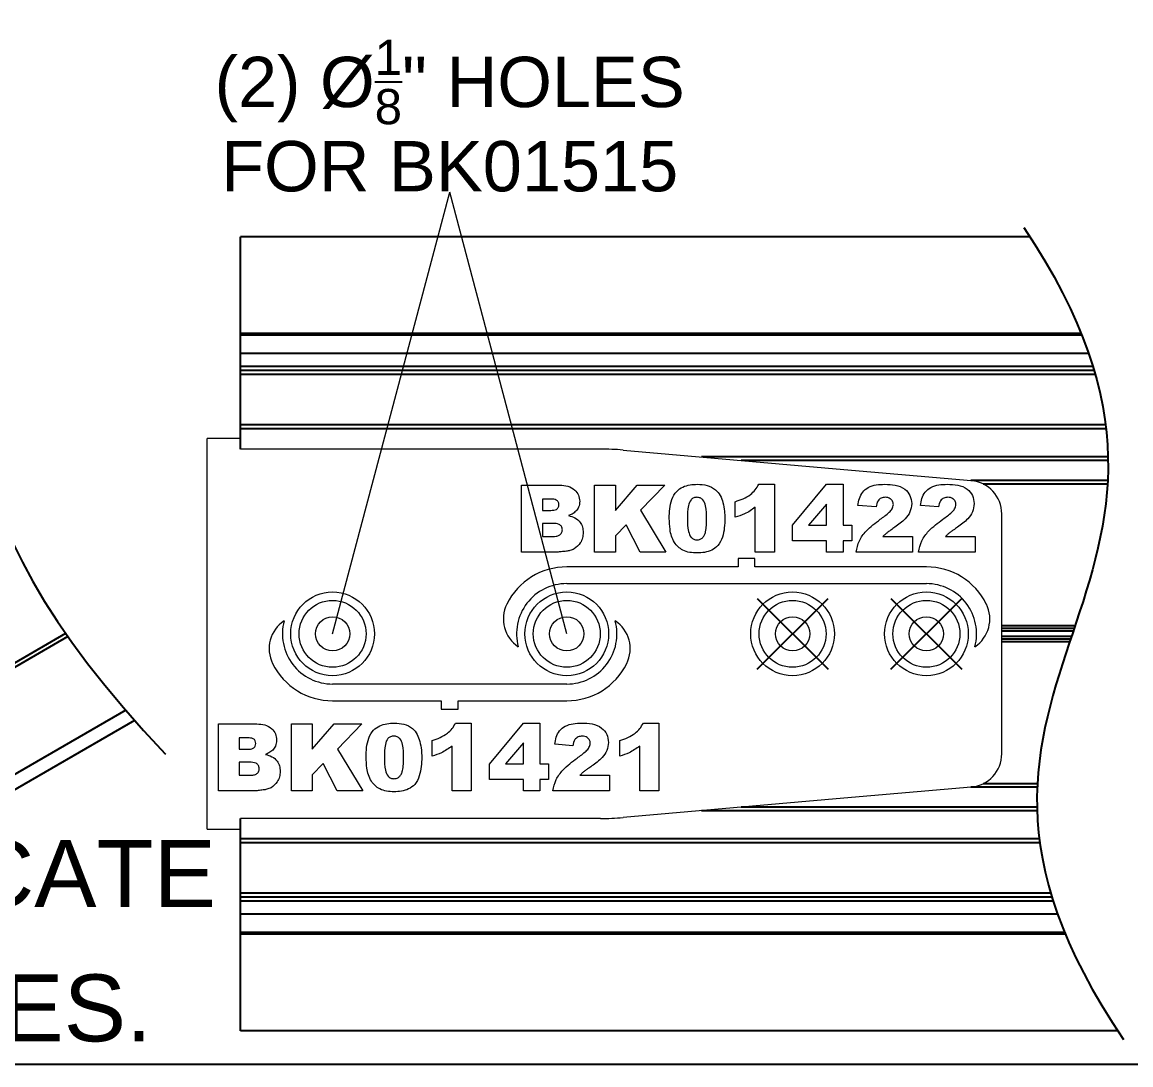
# Model space of a CAD drawing. Extents: x 0 to 11.6, y -12 to 0.
# Drawn here: x 3.904 to 8.046, y -12.038 to -8.144 of the extents above; entities that cross this region are included whole.
import ezdxf

# ---------------------------------------------------------------- set-up
doc = ezdxf.new("R2010")
doc.units = 0
doc.header["$LTSCALE"] = 0.5
doc.header["$MEASUREMENT"] = 0
for name, color, linetype in [('Dimension', 10, 'CONTINUOUS'), ('FAB DWG', 221, 'CONTINUOUS'), ('Housing', 150, 'CONTINUOUS')]:
    doc.layers.add(name, color=color, linetype=linetype)
doc.layers.add('Jig', color=41, linetype='CONTINUOUS', lineweight=13)
doc.layers.add('Text-Unprinted', color=131, linetype='CONTINUOUS', plot=False)
doc.styles.get("Standard").update_dxf_attribs({"font": 'arial.ttf'})

msp = doc.modelspace()

# ---------------------------------------------------------------- linework, layer by layer
at = {"layer": 'Dimension', "lineweight": 15, "ltscale": 0.5, "transparency": 16777216}
for p in [(5.0636, -10.4284), (5.9386, -10.4284)]:
    msp.add_line(p, (5.5011, -8.7784), dxfattribs=at)
at = {"layer": 'Dimension', "transparency": 16777216}
msp.add_open_spline([(2.6779, -6.7488), (3.9882, -7.289), (3.8715, -8.8141), (3.5346, -9.9254), (4.4394, -10.8779)], degree=3, knots=[0, 0, 0, 0, 1, 1.936571, 1.936571, 1.936571, 1.936571], dxfattribs=at)
msp.add_open_spline([(7.6463, -8.9106), (8.1027, -9.5922), (7.8325, -10.427), (7.5487, -11.2505), (8.0187, -11.9435)], degree=3, dxfattribs=at)
at = {"layer": 'FAB DWG', "ltscale": 0.5, "transparency": 16777216}
for p, q in [((6.6497, -10.2959), (6.9149, -10.561)), ((6.6497, -10.561), (6.9149, -10.2959)), ((7.1497, -10.2959), (7.4149, -10.561)), ((7.1497, -10.561), (7.4149, -10.2959))]:
    msp.add_line(p, q, dxfattribs=at)
at = {"layer": 'Housing', "transparency": 16777216}
for p, q in [((7.669, -8.945), (4.7198, -8.945)), ((4.7198, -9.7384), (4.7198, -8.945)), ((7.8605, -9.3064), (4.7198, -9.3064)), ((7.8633, -9.3133), (4.7198, -9.3133)), ((7.8885, -9.381), (4.7198, -9.381)), ((7.9044, -9.43), (4.7198, -9.43)), ((7.9089, -9.445), (4.7198, -9.445)), ((7.9133, -9.46), (4.7198, -9.46)), ((7.9518, -9.648), (4.7198, -9.648)), ((7.9536, -9.663), (4.7198, -9.663)), ((7.9608, -9.7678), (6.4416, -9.7678)), ((7.961, -9.7808), (6.5901, -9.7808)), ((7.9597, -9.8558), (7.448, -9.8558)), ((7.959, -9.8688), (7.4947, -9.8688)), ((4.0662, -10.4272), (2.8737, -11.1156)), ((7.8374, -10.3991), (7.5636, -10.3991)), ((7.8342, -10.4088), (7.5636, -10.4088)), ((7.8309, -10.4188), (7.5636, -10.4188)), ((7.8244, -10.4381), (7.5636, -10.4381)), ((4.0743, -10.4388), (2.902, -11.1156)), ((7.8211, -10.4481), (7.5636, -10.4481)), ((7.8179, -10.4577), (7.5636, -10.4577)), ((4.2906, -10.714), (3.595, -11.1156)), ((4.3238, -10.752), (3.694, -11.1156)), ((7.6964, -11.001), (7.448, -11.001)), ((7.697, -10.9881), (7.4947, -10.9881)), ((7.696, -11.0891), (6.4416, -11.0891)), ((7.6956, -11.0761), (6.5901, -11.0761)), ((4.7198, -11.9118), (4.7198, -11.1184)), ((7.7042, -11.1938), (4.7198, -11.1938)), ((7.7061, -11.2088), (4.7198, -11.2088)), ((7.7468, -11.3968), (4.7198, -11.3968)), ((7.7513, -11.4118), (4.7198, -11.4118)), ((7.756, -11.4268), (4.7198, -11.4268)), ((7.7726, -11.4758), (4.7198, -11.4758)), ((7.7987, -11.5436), (4.7198, -11.5436)), ((7.8015, -11.5505), (4.7198, -11.5505)), ((7.9975, -11.9118), (4.7198, -11.9118))]:
    msp.add_line(p, q, dxfattribs=at)
at = {"layer": 'Jig', "transparency": 16777216}
for p, q in [((4.7198, -9.6984), (4.5948, -9.6984)), ((4.5948, -11.1584), (4.5948, -9.6984)), ((6.0641, -9.7384), (4.7198, -9.7384)), ((6.1492, -9.7422), (6.9739, -9.8143)), ((6.9739, -9.8143), (7.4494, -9.856)), ((5.7695, -9.8731), (5.9128, -9.8731)), ((5.7695, -10.1231), (5.7695, -9.8731)), ((6.0422, -9.8731), (6.1202, -9.8731)), ((6.0422, -10.1231), (6.0422, -9.8731)), ((6.1202, -9.9675), (6.2017, -9.8731)), ((6.1202, -9.8731), (6.1202, -9.9675)), ((6.2017, -9.8731), (6.3052, -9.8731)), ((6.3052, -9.8731), (6.2139, -9.9666)), ((6.6559, -9.8698), (6.7143, -9.8698)), ((6.7143, -9.8698), (6.7143, -10.1231)), ((6.7825, -10.0228), (6.9091, -9.8698)), ((6.9091, -9.8698), (6.9708, -9.8698)), ((6.9708, -9.8698), (6.9708, -10.0224)), ((5.8794, -9.925), (5.8474, -9.925)), ((5.8474, -9.925), (5.8474, -9.9672)), ((6.5682, -9.9932), (6.5682, -9.9348)), ((5.8474, -9.9672), (5.8789, -9.9672)), ((6.2139, -9.9666), (6.3085, -10.1231)), ((6.6429, -10.1231), (6.6429, -9.9559)), ((6.9091, -9.9439), (6.8424, -10.0224)), ((6.9091, -10.0224), (6.9091, -9.9439)), ((7.0942, -9.9542), (7.026, -9.9489)), ((7.328, -9.9542), (7.2598, -9.9489)), ((7.5636, -10.8764), (7.5636, -9.9805)), ((5.8474, -10.0159), (5.8474, -10.0646)), ((5.8861, -10.0159), (5.8474, -10.0159)), ((6.1611, -10.0208), (6.1202, -10.0627)), ((6.2133, -10.1231), (6.1611, -10.0208)), ((6.7825, -10.0809), (6.7825, -10.0228)), ((6.8424, -10.0224), (6.9091, -10.0224)), ((6.9708, -10.0224), (7.0033, -10.0224)), ((7.0033, -10.0224), (7.0033, -10.0809)), ((5.8474, -10.0646), (5.8863, -10.0646)), ((6.1202, -10.0627), (6.1202, -10.1231)), ((7.12, -10.0646), (7.2306, -10.0646)), ((7.2306, -10.0646), (7.2306, -10.1231)), ((7.3537, -10.0646), (7.4643, -10.0646)), ((7.4643, -10.0646), (7.4643, -10.1231)), ((6.9091, -10.0809), (6.7825, -10.0809)), ((6.9091, -10.1231), (6.9091, -10.0809)), ((6.9708, -10.0809), (6.9708, -10.1231)), ((7.0033, -10.0809), (6.9708, -10.0809)), ((5.9025, -10.1231), (5.7695, -10.1231)), ((6.1202, -10.1231), (6.0422, -10.1231)), ((6.3085, -10.1231), (6.2133, -10.1231)), ((6.6417, -10.1472), (6.5792, -10.1472)), ((6.5792, -10.1472), (6.5792, -10.1784)), ((6.6417, -10.1784), (6.6417, -10.1472)), ((6.7143, -10.1231), (6.6429, -10.1231)), ((6.9708, -10.1231), (6.9091, -10.1231)), ((7.2306, -10.1231), (7.0195, -10.1231)), ((7.4643, -10.1231), (7.2533, -10.1231)), ((6.5792, -10.1784), (5.9386, -10.1784)), ((7.2823, -10.1784), (6.6417, -10.1784)), ((5.9386, -10.2409), (7.2823, -10.2409)), ((5.9386, -10.6159), (5.0636, -10.6159)), ((5.0636, -10.6784), (5.4698, -10.6784)), ((5.4698, -10.6784), (5.4698, -10.7097)), ((5.5323, -10.7097), (5.5323, -10.6784)), ((5.5323, -10.6784), (5.9386, -10.6784)), ((5.4698, -10.7097), (5.5323, -10.7097)), ((4.637, -10.765), (4.7803, -10.765)), ((4.637, -11.015), (4.637, -10.765)), ((4.9097, -10.765), (4.9877, -10.765)), ((4.9097, -11.015), (4.9097, -10.765)), ((4.9877, -10.8595), (5.0692, -10.765)), ((4.9877, -10.765), (4.9877, -10.8595)), ((5.0692, -10.765), (5.1727, -10.765)), ((5.1727, -10.765), (5.0814, -10.8586)), ((5.5234, -10.7618), (5.5818, -10.7618)), ((5.5818, -10.7618), (5.5818, -11.015)), ((5.65, -10.9147), (5.7766, -10.7618)), ((5.7766, -10.7618), (5.8383, -10.7618)), ((5.8383, -10.7618), (5.8383, -10.9144)), ((6.2247, -10.7618), (6.2831, -10.7618)), ((6.2831, -10.7618), (6.2831, -11.015)), ((4.7149, -10.817), (4.7149, -10.8592)), ((4.7469, -10.817), (4.7149, -10.817)), ((5.4357, -10.8852), (5.4357, -10.8267)), ((5.5104, -11.015), (5.5104, -10.8479)), ((5.7766, -10.8358), (5.7099, -10.9144)), ((5.7766, -10.9144), (5.7766, -10.8358)), ((5.9617, -10.8462), (5.8935, -10.8409)), ((6.137, -10.8852), (6.137, -10.8267)), ((6.2117, -11.015), (6.2117, -10.8479)), ((4.7149, -10.8592), (4.7464, -10.8592)), ((5.0814, -10.8586), (5.176, -11.015)), ((4.7536, -10.9079), (4.7149, -10.9079)), ((4.7149, -10.9079), (4.7149, -10.9566)), ((5.0285, -10.9128), (4.9877, -10.9546)), ((5.0808, -11.015), (5.0285, -10.9128)), ((5.65, -10.9728), (5.65, -10.9147)), ((5.7099, -10.9144), (5.7766, -10.9144)), ((5.8383, -10.9144), (5.8708, -10.9144)), ((5.8708, -10.9144), (5.8708, -10.9728)), ((4.7149, -10.9566), (4.7538, -10.9566)), ((4.9877, -10.9546), (4.9877, -11.015)), ((5.7766, -10.9728), (5.65, -10.9728)), ((5.7766, -11.015), (5.7766, -10.9728)), ((5.8708, -10.9728), (5.8383, -10.9728)), ((5.8383, -10.9728), (5.8383, -11.015)), ((5.9875, -10.9566), (6.0981, -10.9566)), ((6.0981, -10.9566), (6.0981, -11.015)), ((4.77, -11.015), (4.637, -11.015)), ((4.9877, -11.015), (4.9097, -11.015)), ((5.176, -11.015), (5.0808, -11.015)), ((5.5818, -11.015), (5.5104, -11.015)), ((5.8383, -11.015), (5.7766, -11.015)), ((6.0981, -11.015), (5.887, -11.015)), ((6.2831, -11.015), (6.2117, -11.015)), ((7.4494, -11.0009), (6.9739, -11.0425)), ((6.9739, -11.0425), (6.1492, -11.1147)), ((6.0641, -11.1184), (4.7198, -11.1184)), ((4.5948, -11.1584), (4.7198, -11.1584))]:
    msp.add_line(p, q, dxfattribs=at)
for centre, radius in [((5.0636, -10.4284), 0.1563), ((5.9386, -10.4284), 0.1563), ((6.7823, -10.4284), 0.1563), ((7.2823, -10.4284), 0.1563), ((5.0636, -10.4284), 0.125), ((5.9386, -10.4284), 0.125), ((6.7823, -10.4284), 0.125), ((7.2823, -10.4284), 0.125), ((5.0636, -10.4284), 0.064), ((5.9386, -10.4284), 0.064), ((6.7823, -10.4284), 0.064), ((7.2823, -10.4284), 0.064)]:
    msp.add_circle(centre, radius, dxfattribs=at)
for centre, radius, start, end in [((7.4386, -9.9805), 0.125, 0, 85), ((5.9386, -10.4284), 0.25, 90, 153.5904), ((7.2823, -10.4284), 0.25, 26.4096, 90), ((5.9386, -10.4284), 0.1875, 90, 195), ((7.2823, -10.4284), 0.1875, 345, 90), ((5.8266, -10.3728), 0.125, 153.5904, 236.4096), ((7.3943, -10.3728), 0.125, 303.5904, 26.4096), ((4.9516, -10.484), 0.125, 123.5904, 206.4096), ((5.0636, -10.4284), 0.1875, 165, 270), ((5.9386, -10.4284), 0.1875, 270, 15), ((6.0505, -10.484), 0.125, 333.5904, 56.4096), ((5.0636, -10.4284), 0.25, 206.4096, 270), ((5.9386, -10.4284), 0.25, 270, 333.5904), ((7.4386, -10.8764), 0.125, 275, 0)]:
    msp.add_arc(centre, radius, start, end, dxfattribs=at)
for centre, major_axis, start_param, end_param in [((6.1383, -9.8667), (-0.3526, 0.0308), 4.712389, 4.955215), ((6.1383, -10.9901), (0.3526, 0.0308), 4.469563, 4.712389)]:
    msp.add_ellipse(centre, major_axis=major_axis, ratio=0.353184, start_param=start_param, end_param=end_param, dxfattribs=at)
for points, knots in [([(5.9128, -9.8731), (5.9229, -9.8736), (5.9431, -9.8747), (5.9685, -9.8883), (5.9845, -9.9097), (5.9862, -9.9256), (5.9871, -9.9335)], [0, 0, 0, 0, 0.280855, 0.560066, 0.780046, 1, 1, 1, 1]), ([(6.3215, -9.9971), (6.3218, -9.9852), (6.3224, -9.9613), (6.3294, -9.9262), (6.3458, -9.8962), (6.3718, -9.8789), (6.399, -9.8709), (6.4177, -9.8702), (6.4271, -9.8698)], [0, 0, 0, 0, 0.187159, 0.374064, 0.55982, 0.706251, 0.853001, 1, 1, 1, 1]), ([(6.4271, -9.8698), (6.4391, -9.8703), (6.4631, -9.8713), (6.4937, -9.8871), (6.5137, -9.9113), (6.5193, -9.9293), (6.5222, -9.9384)], [0, 0, 0, 0, 0.280493, 0.559597, 0.779659, 1, 1, 1, 1]), ([(6.5682, -9.9348), (6.5782, -9.9314), (6.5981, -9.9248), (6.6237, -9.9102), (6.6435, -9.8913), (6.6517, -9.877), (6.6559, -9.8698)], [0, 0, 0, 0, 0.280255, 0.560054, 0.780036, 1, 1, 1, 1]), ([(7.026, -9.9489), (7.0276, -9.9401), (7.0307, -9.9224), (7.0428, -9.8977), (7.0655, -9.8793), (7.095, -9.8707), (7.1161, -9.8701), (7.1267, -9.8698)], [0, 0, 0, 0, 0.187089, 0.373446, 0.559765, 0.779429, 1, 1, 1, 1]), ([(7.1267, -9.8698), (7.1398, -9.8701), (7.1659, -9.8707), (7.2009, -9.8841), (7.2235, -9.9111), (7.226, -9.9317), (7.2273, -9.942)], [0, 0, 0, 0, 0.281517, 0.560668, 0.780351, 1, 1, 1, 1]), ([(7.2598, -9.9489), (7.2613, -9.9401), (7.2644, -9.9224), (7.2766, -9.8977), (7.2993, -9.8793), (7.3287, -9.8707), (7.3498, -9.8701), (7.3604, -9.8698)], [0, 0, 0, 0, 0.1870894, 0.3734458, 0.5597646, 0.7794294, 1, 1, 1, 1]), ([(7.3604, -9.8698), (7.3735, -9.8701), (7.3996, -9.8707), (7.4346, -9.8841), (7.4572, -9.9111), (7.4598, -9.9317), (7.4611, -9.942)], [0, 0, 0, 0, 0.281517, 0.560668, 0.780351, 1, 1, 1, 1]), ([(5.9091, -9.9457), (5.9087, -9.9422), (5.9082, -9.937), (5.9039, -9.9314), (5.8954, -9.9254), (5.8865, -9.9252), (5.8794, -9.925)], [0, 0, 0, 0, 0.24937, 0.374958, 0.500628, 1, 1, 1, 1]), ([(5.9871, -9.9335), (5.9863, -9.9412), (5.985, -9.9549), (5.9766, -9.9656), (5.9728, -9.9704)], [0, 0, 0, 0, 0.559379, 1, 1, 1, 1]), ([(6.4247, -9.9185), (6.4206, -9.9189), (6.4125, -9.9196), (6.3989, -9.9296), (6.39, -9.9577), (6.3898, -9.9818), (6.3896, -9.9978)], [0, 0, 0, 0, 0.124956, 0.249616, 0.49815, 1, 1, 1, 1]), ([(6.4611, -9.9997), (6.461, -9.9831), (6.4609, -9.9584), (6.4511, -9.9299), (6.4372, -9.9197), (6.4289, -9.9189), (6.4247, -9.9185)], [0, 0, 0, 0, 0.5018497, 0.750295, 0.8750626, 1, 1, 1, 1]), ([(6.5222, -9.9384), (6.5245, -9.9491), (6.5286, -9.9681), (6.529, -9.9876), (6.5293, -9.9962)], [0, 0, 0, 0, 0.559917, 1, 1, 1, 1]), ([(7.1284, -9.9185), (7.1232, -9.919), (7.1129, -9.9199), (7.0981, -9.9329), (7.0957, -9.9461), (7.0942, -9.9542)], [0, 0, 0, 0, 0.280648, 0.559426, 1, 1, 1, 1]), ([(7.1591, -9.9454), (7.1585, -9.9412), (7.1572, -9.9327), (7.1484, -9.9239), (7.1385, -9.9192), (7.1318, -9.9188), (7.1284, -9.9185)], [0, 0, 0, 0, 0.278882, 0.558608, 0.779176, 1, 1, 1, 1]), ([(7.3622, -9.9185), (7.357, -9.919), (7.3467, -9.9199), (7.3319, -9.9329), (7.3295, -9.9461), (7.328, -9.9542)], [0, 0, 0, 0, 0.2806478, 0.5594256, 1, 1, 1, 1]), ([(7.3929, -9.9454), (7.3923, -9.9412), (7.391, -9.9327), (7.3822, -9.9239), (7.3722, -9.9192), (7.3656, -9.9188), (7.3622, -9.9185)], [0, 0, 0, 0, 0.278882, 0.558608, 0.779176, 1, 1, 1, 1]), ([(5.8789, -9.9672), (5.8863, -9.9671), (5.8955, -9.967), (5.9041, -9.9606), (5.9083, -9.9547), (5.9088, -9.9493), (5.9091, -9.9457)], [0, 0, 0, 0, 0.499034, 0.624473, 0.750181, 1, 1, 1, 1]), ([(5.9728, -9.9704), (5.9682, -9.9743), (5.9599, -9.9814), (5.9496, -9.985), (5.9451, -9.9866)], [0, 0, 0, 0, 0.559166, 1, 1, 1, 1]), ([(6.6429, -9.9559), (6.6299, -9.9649), (6.6068, -9.9809), (6.58, -9.9894), (6.5682, -9.9932)], [0, 0, 0, 0, 0.559663, 1, 1, 1, 1]), ([(7.1099, -10.0007), (7.1213, -9.9924), (7.1373, -9.9807), (7.1554, -9.962), (7.1579, -9.9509), (7.1591, -9.9454)], [0, 0, 0, 0, 0.5616127, 0.7817748, 1, 1, 1, 1]), ([(7.2273, -9.942), (7.226, -9.9525), (7.2233, -9.9736), (7.2002, -10.0046), (7.1783, -10.0204), (7.1649, -10.0301)], [0, 0, 0, 0, 0.279129, 0.558974, 1, 1, 1, 1]), ([(7.3436, -10.0007), (7.3551, -9.9924), (7.371, -9.9807), (7.3892, -9.962), (7.3917, -9.9509), (7.3929, -9.9454)], [0, 0, 0, 0, 0.561613, 0.781775, 1, 1, 1, 1]), ([(7.4611, -9.942), (7.4597, -9.9525), (7.457, -9.9736), (7.4339, -10.0046), (7.4121, -10.0204), (7.3987, -10.0301)], [0, 0, 0, 0, 0.279129, 0.558974, 1, 1, 1, 1]), ([(5.9221, -10.0395), (5.9216, -10.0354), (5.9207, -10.0292), (5.9153, -10.023), (5.905, -10.0163), (5.8945, -10.0161), (5.8861, -10.0159)], [0, 0, 0, 0, 0.248884, 0.374616, 0.500146, 1, 1, 1, 1]), ([(5.9451, -9.9866), (5.9534, -9.989), (5.9699, -9.9938), (5.9889, -10.0095), (5.9987, -10.0299), (5.9996, -10.0434), (6, -10.0501)], [0, 0, 0, 0, 0.280595, 0.559686, 0.779638, 1, 1, 1, 1]), ([(6.3409, -10.0871), (6.337, -10.0793), (6.3291, -10.0637), (6.3229, -10.033), (6.322, -10.0107), (6.3215, -9.9971)], [0, 0, 0, 0, 0.279562, 0.55977, 1, 1, 1, 1]), ([(6.3896, -9.9978), (6.3897, -10.014), (6.3899, -10.0382), (6.3998, -10.0658), (6.4129, -10.0764), (6.421, -10.0772), (6.4251, -10.0776)], [0, 0, 0, 0, 0.501702, 0.750445, 0.875181, 1, 1, 1, 1]), ([(6.4251, -10.0776), (6.4291, -10.0772), (6.4372, -10.0764), (6.4473, -10.0692), (6.4538, -10.0589), (6.4587, -10.0436), (6.4608, -10.0236), (6.461, -10.0076), (6.4611, -9.9997)], [0, 0, 0, 0, 0.124659, 0.249233, 0.374094, 0.499229, 0.749482, 1, 1, 1, 1]), ([(6.5293, -9.9962), (6.5289, -10.0082), (6.5283, -10.0322), (6.5214, -10.0676), (6.5065, -10.0985), (6.481, -10.1173), (6.4535, -10.1252), (6.4346, -10.126), (6.4252, -10.1263)], [0, 0, 0, 0, 0.187118, 0.374036, 0.560182, 0.706372, 0.853045, 1, 1, 1, 1]), ([(7.0195, -10.1231), (7.0226, -10.1087), (7.0289, -10.0798), (7.0611, -10.037), (7.0914, -10.0145), (7.1099, -10.0007)], [0, 0, 0, 0, 0.279558, 0.55925, 1, 1, 1, 1]), ([(7.2533, -10.1231), (7.2564, -10.1087), (7.2626, -10.0798), (7.2949, -10.037), (7.3251, -10.0145), (7.3436, -10.0007)], [0, 0, 0, 0, 0.279558, 0.55925, 1, 1, 1, 1]), ([(5.8863, -10.0646), (5.8904, -10.0645), (5.8987, -10.0642), (5.909, -10.0617), (5.9157, -10.0567), (5.9209, -10.05), (5.9216, -10.0437), (5.9221, -10.0395)], [0, 0, 0, 0, 0.250775, 0.500597, 0.625836, 0.751168, 1, 1, 1, 1]), ([(6, -10.0501), (5.9996, -10.0569), (5.9986, -10.0705), (5.9887, -10.0934), (5.9748, -10.1045), (5.9664, -10.1112)], [0, 0, 0, 0, 0.280872, 0.561572, 1, 1, 1, 1]), ([(7.1649, -10.0301), (7.1596, -10.0337), (7.1508, -10.0396), (7.1387, -10.0481), (7.1291, -10.0561), (7.123, -10.0618), (7.12, -10.0646)], [0, 0, 0, 0, 0.3400423, 0.5600456, 0.7799907, 1, 1, 1, 1]), ([(7.3987, -10.0301), (7.3933, -10.0337), (7.3846, -10.0396), (7.3725, -10.0481), (7.3628, -10.0561), (7.3568, -10.0618), (7.3537, -10.0646)], [0, 0, 0, 0, 0.340042, 0.560046, 0.779991, 1, 1, 1, 1]), ([(6.4252, -10.1263), (6.4161, -10.126), (6.3979, -10.1254), (6.3734, -10.1178), (6.3539, -10.1042), (6.3452, -10.0928), (6.3409, -10.0871)], [0, 0, 0, 0, 0.280311, 0.559889, 0.779921, 1, 1, 1, 1]), ([(5.9371, -10.1196), (5.9307, -10.1205), (5.9192, -10.1221), (5.9076, -10.1228), (5.9025, -10.1231)], [0, 0, 0, 0, 0.560095, 1, 1, 1, 1]), ([(5.9664, -10.1112), (5.9611, -10.1134), (5.9517, -10.1175), (5.9416, -10.119), (5.9371, -10.1196)], [0, 0, 0, 0, 0.559347, 1, 1, 1, 1]), ([(4.7803, -10.765), (4.7904, -10.7656), (4.8105, -10.7666), (4.836, -10.7803), (4.852, -10.8017), (4.8537, -10.8175), (4.8545, -10.8255)], [0, 0, 0, 0, 0.280855, 0.560066, 0.780046, 1, 1, 1, 1]), ([(5.189, -10.889), (5.1893, -10.8771), (5.1899, -10.8533), (5.1969, -10.8182), (5.2132, -10.7881), (5.2393, -10.7709), (5.2665, -10.7629), (5.2852, -10.7622), (5.2946, -10.7618)], [0, 0, 0, 0, 0.187159, 0.374064, 0.55982, 0.706251, 0.853001, 1, 1, 1, 1]), ([(5.2946, -10.7618), (5.3066, -10.7623), (5.3306, -10.7632), (5.3612, -10.779), (5.3812, -10.8033), (5.3868, -10.8213), (5.3896, -10.8303)], [0, 0, 0, 0, 0.280493, 0.559597, 0.779659, 1, 1, 1, 1]), ([(5.4357, -10.8267), (5.4457, -10.8234), (5.4656, -10.8168), (5.4912, -10.8021), (5.511, -10.7833), (5.5192, -10.769), (5.5234, -10.7618)], [0, 0, 0, 0, 0.280255, 0.560054, 0.780036, 1, 1, 1, 1]), ([(5.8935, -10.8409), (5.8951, -10.832), (5.8981, -10.8144), (5.9103, -10.7897), (5.933, -10.7713), (5.9624, -10.7627), (5.9836, -10.7621), (5.9942, -10.7618)], [0, 0, 0, 0, 0.1870894, 0.3734458, 0.5597646, 0.7794294, 1, 1, 1, 1]), ([(5.9942, -10.7618), (6.0073, -10.7621), (6.0333, -10.7627), (6.0684, -10.7761), (6.091, -10.8031), (6.0935, -10.8236), (6.0948, -10.8339)], [0, 0, 0, 0, 0.281517, 0.560668, 0.780351, 1, 1, 1, 1]), ([(6.137, -10.8267), (6.147, -10.8234), (6.1669, -10.8168), (6.1925, -10.8021), (6.2123, -10.7833), (6.2205, -10.769), (6.2247, -10.7618)], [0, 0, 0, 0, 0.2802552, 0.5600542, 0.7800357, 1, 1, 1, 1]), ([(5.2922, -10.8105), (5.2881, -10.8108), (5.28, -10.8116), (5.2664, -10.8216), (5.2575, -10.8497), (5.2573, -10.8737), (5.2571, -10.8898)], [0, 0, 0, 0, 0.1249555, 0.2496157, 0.4981498, 1, 1, 1, 1]), ([(5.3286, -10.8916), (5.3285, -10.8751), (5.3284, -10.8504), (5.3186, -10.8219), (5.3047, -10.8116), (5.2964, -10.8109), (5.2922, -10.8105)], [0, 0, 0, 0, 0.5018497, 0.750295, 0.8750626, 1, 1, 1, 1]), ([(5.9959, -10.8105), (5.9907, -10.811), (5.9804, -10.8119), (5.9656, -10.8248), (5.9632, -10.8381), (5.9617, -10.8462)], [0, 0, 0, 0, 0.280648, 0.559426, 1, 1, 1, 1]), ([(6.0266, -10.8374), (6.026, -10.8331), (6.0247, -10.8246), (6.0159, -10.8159), (6.006, -10.8111), (5.9993, -10.8107), (5.9959, -10.8105)], [0, 0, 0, 0, 0.278882, 0.558608, 0.779176, 1, 1, 1, 1]), ([(4.7464, -10.8592), (4.7538, -10.8591), (4.763, -10.8589), (4.7716, -10.8525), (4.7758, -10.8466), (4.7763, -10.8412), (4.7766, -10.8376)], [0, 0, 0, 0, 0.499034, 0.624473, 0.750181, 1, 1, 1, 1]), ([(4.7766, -10.8376), (4.7762, -10.8342), (4.7757, -10.8289), (4.7714, -10.8233), (4.7629, -10.8173), (4.754, -10.8171), (4.7469, -10.817)], [0, 0, 0, 0, 0.24937, 0.374958, 0.500628, 1, 1, 1, 1]), ([(4.8545, -10.8255), (4.8538, -10.8331), (4.8525, -10.8468), (4.8441, -10.8576), (4.8403, -10.8623)], [0, 0, 0, 0, 0.559379, 1, 1, 1, 1]), ([(5.3896, -10.8303), (5.3919, -10.841), (5.3961, -10.8601), (5.3965, -10.8796), (5.3968, -10.8882)], [0, 0, 0, 0, 0.559917, 1, 1, 1, 1]), ([(5.5104, -10.8479), (5.4974, -10.8568), (5.4743, -10.8728), (5.4475, -10.8814), (5.4357, -10.8852)], [0, 0, 0, 0, 0.559663, 1, 1, 1, 1]), ([(5.9774, -10.8927), (5.9888, -10.8843), (6.0047, -10.8727), (6.0229, -10.854), (6.0254, -10.8429), (6.0266, -10.8374)], [0, 0, 0, 0, 0.5616127, 0.7817748, 1, 1, 1, 1]), ([(6.0948, -10.8339), (6.0935, -10.8444), (6.0908, -10.8655), (6.0677, -10.8965), (6.0458, -10.9124), (6.0324, -10.922)], [0, 0, 0, 0, 0.279129, 0.558974, 1, 1, 1, 1]), ([(6.2117, -10.8479), (6.1987, -10.8568), (6.1756, -10.8728), (6.1488, -10.8814), (6.137, -10.8852)], [0, 0, 0, 0, 0.559663, 1, 1, 1, 1]), ([(4.8403, -10.8623), (4.8357, -10.8663), (4.8274, -10.8734), (4.8171, -10.877), (4.8126, -10.8786)], [0, 0, 0, 0, 0.559166, 1, 1, 1, 1]), ([(4.8126, -10.8786), (4.8209, -10.881), (4.8374, -10.8857), (4.8564, -10.9015), (4.8662, -10.9218), (4.8671, -10.9353), (4.8675, -10.9421)], [0, 0, 0, 0, 0.2805952, 0.559686, 0.7796381, 1, 1, 1, 1]), ([(5.2084, -10.979), (5.2044, -10.9713), (5.1966, -10.9557), (5.1904, -10.925), (5.1895, -10.9027), (5.189, -10.889)], [0, 0, 0, 0, 0.2795622, 0.5597699, 1, 1, 1, 1]), ([(5.2571, -10.8898), (5.2572, -10.906), (5.2574, -10.9302), (5.2673, -10.9577), (5.2804, -10.9683), (5.2885, -10.9692), (5.2926, -10.9696)], [0, 0, 0, 0, 0.501702, 0.750445, 0.875181, 1, 1, 1, 1]), ([(5.2926, -10.9696), (5.2966, -10.9692), (5.3046, -10.9684), (5.3148, -10.9611), (5.3213, -10.9509), (5.3262, -10.9356), (5.3283, -10.9156), (5.3285, -10.8996), (5.3286, -10.8916)], [0, 0, 0, 0, 0.124659, 0.249233, 0.374094, 0.499229, 0.749482, 1, 1, 1, 1]), ([(5.3968, -10.8882), (5.3964, -10.9002), (5.3958, -10.9242), (5.3889, -10.9596), (5.374, -10.9905), (5.3485, -11.0092), (5.321, -11.0172), (5.3021, -11.0179), (5.2927, -11.0183)], [0, 0, 0, 0, 0.187118, 0.374036, 0.560182, 0.706372, 0.853045, 1, 1, 1, 1]), ([(5.887, -11.015), (5.8901, -11.0006), (5.8964, -10.9718), (5.9286, -10.9289), (5.9588, -10.9064), (5.9774, -10.8927)], [0, 0, 0, 0, 0.279558, 0.55925, 1, 1, 1, 1]), ([(4.7896, -10.9315), (4.7891, -10.9274), (4.7882, -10.9212), (4.7828, -10.915), (4.7725, -10.9082), (4.762, -10.908), (4.7536, -10.9079)], [0, 0, 0, 0, 0.248884, 0.374616, 0.500146, 1, 1, 1, 1]), ([(4.7538, -10.9566), (4.7579, -10.9565), (4.7662, -10.9562), (4.7765, -10.9536), (4.7832, -10.9487), (4.7884, -10.942), (4.7891, -10.9357), (4.7896, -10.9315)], [0, 0, 0, 0, 0.2507749, 0.5005965, 0.6258363, 0.7511675, 1, 1, 1, 1]), ([(6.0324, -10.922), (6.0271, -10.9256), (6.0183, -10.9316), (6.0062, -10.94), (5.9966, -10.948), (5.9905, -10.9537), (5.9875, -10.9566)], [0, 0, 0, 0, 0.340042, 0.560046, 0.779991, 1, 1, 1, 1]), ([(4.8675, -10.9421), (4.8671, -10.9489), (4.8661, -10.9625), (4.8562, -10.9854), (4.8423, -10.9964), (4.8338, -11.0031)], [0, 0, 0, 0, 0.2808725, 0.5615723, 1, 1, 1, 1]), ([(4.8046, -11.0115), (4.7981, -11.0124), (4.7867, -11.014), (4.7751, -11.0147), (4.77, -11.015)], [0, 0, 0, 0, 0.560095, 1, 1, 1, 1]), ([(4.8338, -11.0031), (4.8286, -11.0054), (4.8192, -11.0095), (4.809, -11.0109), (4.8046, -11.0115)], [0, 0, 0, 0, 0.559347, 1, 1, 1, 1]), ([(5.2927, -11.0183), (5.2836, -11.018), (5.2654, -11.0174), (5.2409, -11.0097), (5.2214, -10.9962), (5.2127, -10.9847), (5.2084, -10.979)], [0, 0, 0, 0, 0.280311, 0.559889, 0.779921, 1, 1, 1, 1])]:
    msp.add_open_spline(points, degree=3, knots=knots, dxfattribs=at)
at = {"layer": 'Text-Unprinted', "ltscale": 0.5, "transparency": 16777216}
msp.add_lwpolyline([(0, 0), (11.6437, 0), (11.6437, -12.037), (0, -12.037)], close=True, dxfattribs=at)

# ---------------------------------------------------------------- texts
at = {"layer": 'FAB DWG', "ltscale": 0.5, "transparency": 16777216}
for s, width, insert, char_height, attachment_point in [('\\A1;(2) %%C{\\H0.7x;\\S1/8;}" HOLES FOR BK01515', 2.17757, (5.5011, -8.7784), 0.188, 8), ('\\A1;USE JG00143 TO LOCATE\\PAND DRILL %%C{\\H0.7x;\\S1/8;}" HOLES.', 4.640473, (2.4736, -11.1989), 0.25, 2)]:
    msp.add_mtext_dynamic_manual_height_columns(s, width=width, gutter_width=0.625, heights=[0], dxfattribs=dict(at, insert=insert, char_height=char_height, attachment_point=attachment_point))

doc.saveas('drawing.dxf')
